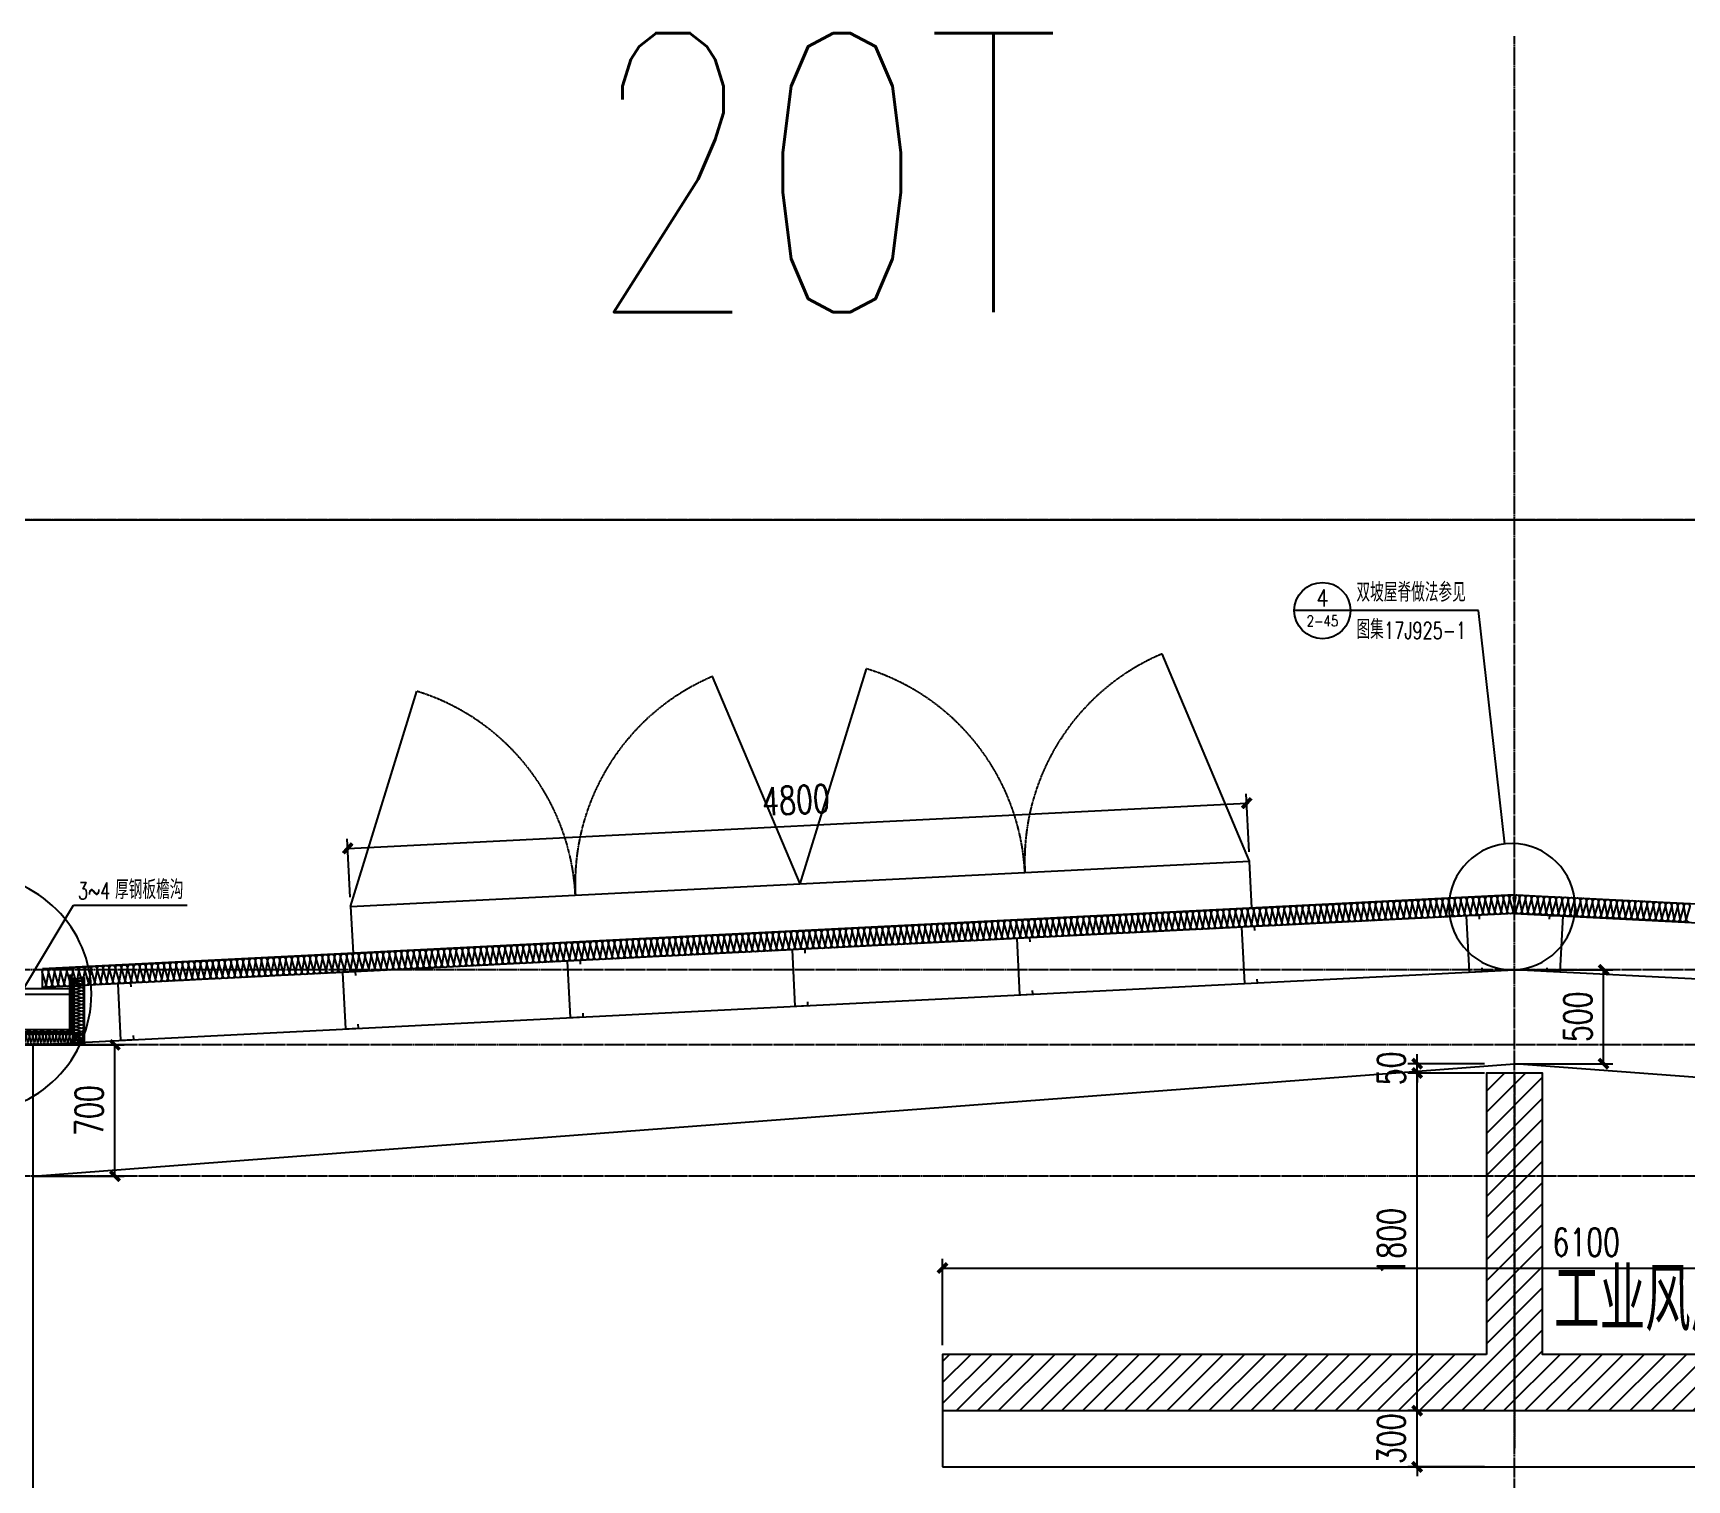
# Model space of a CAD drawing. Extents: x -1899985 to 1774885, y 556286 to 2175695.
# Drawn here: x -1071545 to -1062726, y 580838 to 588553 of the extents above; entities that cross this region are included whole.
import ezdxf
from ezdxf.enums import TextEntityAlignment as Align

# ---------------------------------------------------------------- set-up
doc = ezdxf.new("R2010")
doc.units = 0
doc.header["$LTSCALE"] = 10
doc.header["$MEASUREMENT"] = 0
for name, pattern in [('20剖面图$0$__DASH', [0.35, 0.25, -0.1]), ('20剖面图$0$DASH', [0.35, 0.25, -0.1]), ('20剖面图$0$DOTE', [2.42, 2, -0.2, 0.02, -0.2])]:
    doc.linetypes.add(name, pattern=pattern)
doc.layers.get('Defpoints').update_dxf_attribs({"color": 210})
for name, color, linetype in [('20剖面图$0$A-AXIS-DOTE', 14, '20剖面图$0$DOTE'), ('20剖面图$0$A-AXIS-SYMB', 3, 'Continuous'), ('20剖面图$0$A-HATCH-2', 251, 'Continuous'), ('20剖面图$0$A-LIN-V', 9, 'Continuous'), ('20剖面图$0$A-SFCE', 30, 'Continuous'), ('20剖面图$0$AS-COLN', 6, 'Continuous'), ('20剖面图$0$COLUMN', 9, 'Continuous'), ('20剖面图$0$DIM_SYMB', 3, 'Continuous'), ('20剖面图$0$PUB_TEXT', 7, 'Continuous'), ('20剖面图$0$建-尺寸', 3, 'Continuous'), ('20剖面图$0$建-文字', 7, 'Continuous'), ('A-LIN-V', 9, 'Continuous')]:
    doc.layers.add(name, color=color, linetype=linetype)
doc.styles.add('20剖面图$0$_TCH_DIM', font='SIMPLEX', dxfattribs={"bigfont": 'GBCBIG'})
doc.styles.add('20剖面图$0$_TCH_DIM_T3', font='SIMPLEX', dxfattribs={"width": 0.705882, "bigfont": 'GBCBIG'})
doc.styles.add('20剖面图$0$A-DIM_T3', font='SIMPLEX', dxfattribs={"width": 0.705882, "bigfont": 'GBCBIG'})
doc.styles.add('20剖面图$0$A-STANDARD', font='SIMPLEX', dxfattribs={"bigfont": 'GBCBIG'})
doc.dimstyles.new('20剖面图$0$_TCH_ARCH&&30', dxfattribs={"dimtxt": 89.25, "dimasz": 30, "dimexe": 30, "dimexo": 30, "dimgap": 37.875, "dimtad": 1, "dimdec": 0, "dimzin": 0, "dimdsep": 46, "dimtxsty": '20剖面图$0$_TCH_DIM_T3', "dimblk": '20剖面图$0$_ArchTick', "dimcen": 0.09, "dimclrt": 7, "dimazin": 2, "dimtfac": 1, "dimtdec": 0, "dimtix": 1, "dimtmove": 2, "dimatfit": 3, "dimfxl": 1, "dimtolj": 1, "dimtzin": 0, "dimarcsym": 0})
doc.dimstyles.new('20剖面图$0$A-DIM&&50', dxfattribs={"dimtxt": 148.75, "dimasz": 50, "dimexe": 50, "dimexo": 50, "dimgap": 63.125, "dimtad": 1, "dimdec": 0, "dimzin": 0, "dimdsep": 46, "dimtxsty": '20剖面图$0$A-DIM_T3', "dimblk": '20剖面图$0$_ArchTick', "dimcen": 0.09, "dimclrt": 7, "dimazin": 2, "dimtfac": 1, "dimtdec": 0, "dimtix": 1, "dimtmove": 2, "dimatfit": 3, "dimfxl": 1, "dimtolj": 1, "dimtzin": 0, "dimarcsym": 0})

# ---------------------------------------------------------------- blocks, each defined once
blk = doc.blocks.new('20剖面图$0$_ArchTick')
at = {"color": 0, "linetype": 'ByBlock', "const_width": 0.4}
blk.add_lwpolyline([(-0.5, -0.5), (0.5, 0.5)], dxfattribs=at)
blk = doc.blocks.new('*D548')
at = {"layer": '20剖面图$0$建-尺寸', "color": 0, "lineweight": -2, "transparency": 16777216}
for p, q in [((-160, 2150), (-569.6, 2150)), ((-519.6, 2150), (-519.6, 2200)), ((-519.6, 2100), (-519.6, 2150)), ((-160, 2100), (-569.6, 2100)), ((-519.6, 2100), (-519.6, 2050))]:
    blk.add_line(p, q, dxfattribs=at)
at = {"layer": 'Defpoints', "color": 0, "transparency": 16777216}
for p in [(-519.6, 2150), (-110, 2150), (-110, 2100)]:
    blk.add_point(p, dxfattribs=at)
at = {"layer": '20剖面图$0$建-尺寸', "color": 0, "lineweight": -2, "transparency": 16777216, "xscale": 50, "yscale": 50, "zscale": 50}
for p, rotation in [((-519.6, 2150), 270), ((-519.6, 2100), 90)]:
    blk.add_blockref('20剖面图$0$_ArchTick', p, dxfattribs=dict(at, rotation=rotation))
at = {"layer": '20剖面图$0$建-尺寸', "color": 7, "transparency": 16777216, "insert": (-657.1, 2125), "char_height": 148.75, "attachment_point": 5, "rotation": 90, "style": '20剖面图$0$A-DIM_T3'}
blk.add_mtext('\\A1;50', dxfattribs=at)
blk = doc.blocks.new('*D549')
at = {"layer": '20剖面图$0$建-尺寸', "color": 0, "lineweight": -2, "transparency": 16777216}
for p, q in [((-160, 2100), (-569.6, 2100)), ((-519.6, 300), (-519.6, 2100)), ((-160, 300), (-569.6, 300))]:
    blk.add_line(p, q, dxfattribs=at)
at = {"layer": 'Defpoints', "color": 0, "transparency": 16777216}
for p in [(-519.6, 2100), (-110, 2100), (-110, 300)]:
    blk.add_point(p, dxfattribs=at)
at = {"layer": '20剖面图$0$建-尺寸', "color": 0, "lineweight": -2, "transparency": 16777216, "xscale": 50, "yscale": 50, "zscale": 50}
for p, rotation in [((-519.6, 2100), 90), ((-519.6, 300), 270)]:
    blk.add_blockref('20剖面图$0$_ArchTick', p, dxfattribs=dict(at, rotation=rotation))
at = {"layer": '20剖面图$0$建-尺寸', "color": 7, "transparency": 16777216, "insert": (-657.1, 1200), "char_height": 148.75, "attachment_point": 5, "rotation": 90, "style": '20剖面图$0$A-DIM_T3'}
blk.add_mtext('\\A1;1800', dxfattribs=at)
blk = doc.blocks.new('*D550')
at = {"layer": '20剖面图$0$建-尺寸', "color": 0, "lineweight": -2, "transparency": 16777216}
for p, q in [((-160, 300), (-569.6, 300)), ((-519.6, 300), (-519.6, 350)), ((-519.6, 0), (-519.6, 300)), ((-160, 0), (-569.6, 0)), ((-519.6, 0), (-519.6, -50))]:
    blk.add_line(p, q, dxfattribs=at)
at = {"layer": 'Defpoints', "color": 0, "transparency": 16777216}
for p in [(-519.6, 300), (-110, 300), (-110, 0)]:
    blk.add_point(p, dxfattribs=at)
at = {"layer": '20剖面图$0$建-尺寸', "color": 0, "lineweight": -2, "transparency": 16777216, "xscale": 50, "yscale": 50, "zscale": 50}
for p, rotation in [((-519.6, 300), 270), ((-519.6, 0), 90)]:
    blk.add_blockref('20剖面图$0$_ArchTick', p, dxfattribs=dict(at, rotation=rotation))
at = {"layer": '20剖面图$0$建-尺寸', "color": 7, "transparency": 16777216, "insert": (-657.1, 150), "char_height": 148.75, "attachment_point": 5, "rotation": 90, "style": '20剖面图$0$A-DIM_T3'}
blk.add_mtext('\\A1;300', dxfattribs=at)
blk = doc.blocks.new('*D551')
at = {"layer": '20剖面图$0$建-尺寸', "color": 0, "lineweight": -2, "transparency": 16777216}
for p, q in [((-3050, 650), (-3050, 1110.2)), ((-3050, 1060.2), (3050, 1060.2)), ((3050, 650), (3050, 1110.2))]:
    blk.add_line(p, q, dxfattribs=at)
at = {"layer": 'Defpoints', "color": 0, "transparency": 16777216}
for p in [(3050, 1060.2), (-3050, 600), (3050, 600)]:
    blk.add_point(p, dxfattribs=at)
at = {"layer": '20剖面图$0$建-尺寸', "color": 0, "lineweight": -2, "transparency": 16777216, "xscale": 50, "yscale": 50, "zscale": 50, "rotation": 180}
blk.add_blockref('20剖面图$0$_ArchTick', (-3050, 1060.2), dxfattribs=at)
at = {"layer": '20剖面图$0$建-尺寸', "color": 0, "lineweight": -2, "transparency": 16777216, "xscale": 50, "yscale": 50, "zscale": 50}
blk.add_blockref('20剖面图$0$_ArchTick', (3050, 1060.2), dxfattribs=at)
at = {"layer": '20剖面图$0$建-尺寸', "color": 7, "transparency": 16777216, "insert": (382.4, 1197.7), "char_height": 148.75, "attachment_point": 5, "style": '20剖面图$0$A-DIM_T3'}
blk.add_mtext('\\A1;6100', dxfattribs=at)
blk = doc.blocks.new('*D595')
at = {"layer": '20剖面图$0$建-尺寸', "color": 0, "lineweight": -2, "transparency": 16777216}
for p, q in [((8250, 1100), (8775, 1100)), ((8725, 600), (8725, 1100)), ((8250, 600), (8775, 600))]:
    blk.add_line(p, q, dxfattribs=at)
at = {"layer": 'Defpoints', "color": 0, "transparency": 16777216}
for p in [(8200, 1100), (8725, 1100), (8200, 600)]:
    blk.add_point(p, dxfattribs=at)
at = {"layer": '20剖面图$0$建-尺寸', "color": 0, "lineweight": -2, "transparency": 16777216, "xscale": 50, "yscale": 50, "zscale": 50}
for p, rotation in [((8725, 1100), 90), ((8725, 600), 270)]:
    blk.add_blockref('20剖面图$0$_ArchTick', p, dxfattribs=dict(at, rotation=rotation))
at = {"layer": '20剖面图$0$建-尺寸', "color": 7, "transparency": 16777216, "insert": (8587.5, 850), "char_height": 148.75, "attachment_point": 5, "rotation": 90, "style": '20剖面图$0$A-DIM_T3'}
blk.add_mtext('\\A1;500', dxfattribs=at)
blk = doc.blocks.new('20剖面图$0$CURVEPATTERNLIB$SYSLIB$岩棉板')
at = {"color": 0}
for p, q in [((0, -17), (12, -67)), ((12, -67), (24, -17))]:
    blk.add_line(p, q, dxfattribs=at)
for centre, start, end in [((12, -17), 0, 180), ((0, -67), 270, 0), ((24, -67), 180, 270)]:
    blk.add_arc(centre, 12, start, end, dxfattribs=at)
blk = doc.blocks.new('*D597')
at = {"layer": '20剖面图$0$建-尺寸', "color": 0, "lineweight": -2, "transparency": 16777216}
for p, q in [((350, 700), (836.4, 700)), ((786.4, 0), (786.4, 700)), ((350, 0), (836.4, 0))]:
    blk.add_line(p, q, dxfattribs=at)
at = {"layer": 'Defpoints', "color": 0, "transparency": 16777216}
for p in [(300, 700), (786.4, 700), (300, 0)]:
    blk.add_point(p, dxfattribs=at)
at = {"layer": '20剖面图$0$建-尺寸', "color": 0, "lineweight": -2, "transparency": 16777216, "xscale": 50, "yscale": 50, "zscale": 50}
for p, rotation in [((786.4, 700), 90), ((786.4, 0), 270)]:
    blk.add_blockref('20剖面图$0$_ArchTick', p, dxfattribs=dict(at, rotation=rotation))
at = {"layer": '20剖面图$0$建-尺寸', "color": 7, "transparency": 16777216, "insert": (648.9, 350), "char_height": 148.75, "attachment_point": 5, "rotation": 90, "style": '20剖面图$0$A-DIM_T3'}
blk.add_mtext('\\A1;700', dxfattribs=at)
blk = doc.blocks.new('20剖面图$0$23423wer')
at = {"color": 1, "linetype": '20剖面图$0$DASH', "style": '20剖面图$0$A-STANDARD', "width": 0.705882}
blk.add_text('20T', height=1094.76, dxfattribs=at).set_placement((-1676710.9, 546945.3))
blk = doc.blocks.new('*D594')
at = {"layer": '20剖面图$0$建-尺寸', "color": 0, "lineweight": -2, "transparency": 16777216}
for p, q in [((-1777489.3, 580880.8), (-1777473.7, 581190.4)), ((-1777476.2, 581140.5), (-1772682.3, 580899.3)), ((-1772695.3, 580639.6), (-1772679.7, 580949.2))]:
    blk.add_line(p, q, dxfattribs=at)
at = {"layer": 'Defpoints', "color": 0, "transparency": 16777216}
for p in [(-1772682.3, 580899.3), (-1777491.8, 580830.9), (-1772697.8, 580589.7)]:
    blk.add_point(p, dxfattribs=at)
at = {"layer": '20剖面图$0$建-尺寸', "color": 0, "lineweight": -2, "transparency": 16777216, "xscale": 50, "yscale": 50, "zscale": 50}
for p, rotation in [((-1777476.2, 581140.5), 177.1195904165195), ((-1772682.3, 580899.3), 357.1195904165195)]:
    blk.add_blockref('20剖面图$0$_ArchTick', p, dxfattribs=dict(at, rotation=rotation))
at = {"layer": '20剖面图$0$建-尺寸', "color": 7, "transparency": 16777216, "insert": (-1775072.3, 581157.2), "char_height": 148.75, "attachment_point": 5, "rotation": 357.11959, "style": '20剖面图$0$A-DIM_T3'}
blk.add_mtext('\\A1;4800', dxfattribs=at)
blk = doc.blocks.new('20剖面图$0$$LinePat$岩棉板')
at = {"color": 0}
for p, q in [((0, -17), (12, -67)), ((12, -67), (24, -17))]:
    blk.add_line(p, q, dxfattribs=at)
for points in [[(24, -1.5), (0, -1.5)], [(24, -84), (0, -84)]]:
    blk.add_lwpolyline(points)
for centre, start, end in [((12, -17), 0, 180), ((0, -67), 270, 0), ((24, -67), 180, 270)]:
    blk.add_arc(centre, 12, start, end, dxfattribs=at)
blk = doc.blocks.new('*D572')
at = {"layer": '20剖面图$0$A-AXIS-SYMB', "color": 0, "lineweight": -2, "transparency": 16777216}
for p, q in [((1161223.6, -3405789.3), (1161223.6, -3406047.3)), ((1161623.6, -3405789.3), (1161623.6, -3406047.3)), ((1161223.6, -3406017.3), (1161623.6, -3406017.3))]:
    blk.add_line(p, q, dxfattribs=at)
at = {"layer": 'Defpoints', "color": 0, "transparency": 16777216}
for p in [(1161223.6, -3405759.3), (1161623.6, -3405759.3), (1161623.6, -3406017.3)]:
    blk.add_point(p, dxfattribs=at)
at = {"layer": '20剖面图$0$A-AXIS-SYMB', "color": 0, "lineweight": -2, "transparency": 16777216, "xscale": 30, "yscale": 30, "zscale": 30, "rotation": 180}
blk.add_blockref('20剖面图$0$_ArchTick', (1161223.6, -3406017.3), dxfattribs=at)
at = {"layer": '20剖面图$0$A-AXIS-SYMB', "color": 0, "lineweight": -2, "transparency": 16777216, "xscale": 30, "yscale": 30, "zscale": 30}
blk.add_blockref('20剖面图$0$_ArchTick', (1161623.6, -3406017.3), dxfattribs=at)
at = {"layer": '20剖面图$0$A-AXIS-SYMB', "color": 7, "transparency": 16777216, "insert": (1161423.6, -3405934.8), "char_height": 89.25, "attachment_point": 5, "style": '20剖面图$0$_TCH_DIM_T3'}
blk.add_mtext('\\A1;400', dxfattribs=at)
blk = doc.blocks.new('20剖面图$0$G$C2C10B007')
at = {"layer": '20剖面图$0$A-LIN-V'}
h = blk.add_hatch(dxfattribs=at)
h.set_pattern_fill('ANSI31', color=252, scale=50)
h.set_pattern_definition([(45, (0, 400), (-56.1266, 56.1266), [])])
h.paths.add_polyline_path([(-150, 600), (-3050, 600), (-3050, 300), (3050, 300), (3050, 600), (150, 600), (150, 2100), (-150, 2100)])
at = {"layer": '20剖面图$0$A-AXIS-DOTE', "linetype": '20剖面图$0$__DASH', "ltscale": 2}
blk.add_lwpolyline([(0, 2100), (0, 100)], dxfattribs=at)
at = {"layer": '20剖面图$0$A-LIN-V'}
blk.add_lwpolyline([(-150, 600), (-3050, 600), (-3050, 300), (3050, 300), (3050, 600), (150, 600), (150, 2100), (-150, 2100), (-150, 600)], dxfattribs=at)
at = {"layer": '20剖面图$0$A-SFCE', "linetype": '20剖面图$0$DASH'}
for p, q in [((-3050, 300), (-3050, 0)), ((3050, 300), (3050, 0)), ((-3050, 0), (3050, 0))]:
    blk.add_line(p, q, dxfattribs=at)
at = {"layer": '20剖面图$0$建-文字', "style": '20剖面图$0$A-STANDARD'}
blk.add_text('工业风扇', height=337.59, dxfattribs=at).set_placement((210.4, 722.5))
at = {"layer": '20剖面图$0$建-尺寸'}
for p1, p2, picture, middle in [((-110, 2100), (-110, 2150), '*D548', (-657.1, 2125)), ((-110, 300), (-110, 2100), '*D549', (-657.1, 1200)), ((-110, 0), (-110, 300), '*D550', (-657.1, 150))]:
    dim = blk.add_aligned_dim(p1=p1, p2=p2, distance=409.6, dimstyle='20剖面图$0$A-DIM&&50', dxfattribs=at)
    dim.commit()
    dim.dimension.update_dxf_attribs({"geometry": picture, "text_midpoint": middle})
dim = blk.add_linear_dim(base=(3050, 1060.2), p1=(-3050, 600), p2=(3050, 600), angle=0, dimstyle='20剖面图$0$A-DIM&&50', dxfattribs=at)
dim.commit()
dim.dimension.update_dxf_attribs({"geometry": '*D551', "text_midpoint": (382.4, 1197.7), "dimtype": 161})
blk = doc.blocks.new('20剖面图$0$55555')
at = {"layer": '20剖面图$0$A-AXIS-DOTE', "linetype": '20剖面图$0$__DASH', "ltscale": 2}
blk.add_line((8250, -3360.7), (8250, 6078.5), dxfattribs=at)
at = {"layer": '20剖面图$0$A-LIN-V', "color": 4}
for p, q in [((350, 700), (8250, 1100)), ((16150, 700), (8250, 1100)), ((350, 0), (8250, 600)), ((16150, 0), (8250, 600))]:
    blk.add_line(p, q, dxfattribs=at)
at = {"layer": '20剖面图$0$A-LIN-V'}
for points in [[(6865.1, 1310.7), (6864.1, 1330.6), (6794.2, 1327.1), (6809.3, 1027.5), (6879.2, 1031), (6878.2, 1051)], [(8063.6, 1371), (8062.6, 1390.9), (7992.7, 1387.4), (8007.7, 1087.8), (8077.7, 1091.3), (8076.7, 1111.3)], [(8436.4, 1371), (8437.4, 1390.9), (8507.3, 1387.4), (8492.3, 1087.8), (8422.3, 1091.3), (8423.3, 1111.3)], [(5666.6, 1250.4), (5665.6, 1270.3), (5595.7, 1266.8), (5610.8, 967.2), (5680.7, 970.7), (5679.7, 990.7)], [(3269.7, 1129.8), (3268.6, 1149.7), (3198.7, 1146.2), (3213.8, 846.6), (3283.7, 850.1), (3282.7, 870.1)], [(4468.1, 1190.1), (4467.1, 1210), (4397.2, 1206.5), (4412.3, 906.9), (4482.2, 910.4), (4481.2, 930.4)], [(2071.2, 1069.5), (2070.2, 1089.4), (2000.3, 1085.9), (2015.3, 786.3), (2085.2, 789.8), (2084.2, 809.8)], [(872.7, 1009.2), (871.7, 1029.1), (801.8, 1025.6), (816.8, 726), (886.8, 729.5), (885.7, 749.5)]]:
    blk.add_lwpolyline(points, dxfattribs=at)
at = {"layer": '20剖面图$0$AS-COLN'}
for p, q in [((8250, 1500.5), (401.1, 1105.6)), ((8250, 1500.5), (16098.9, 1105.6)), ((8250, 1400.4), (400.1, 1005.4)), ((8250, 1400.4), (16099.9, 1005.4)), ((400.1, 1005.4), (401.1, 1105.6))]:
    blk.add_line(p, q, dxfattribs=at)
at = {"layer": '20剖面图$0$COLUMN'}
blk.add_lwpolyline([(-350, 700), (-350, -14200), (350, -14200), (350, 700)], close=True, dxfattribs=at)
at = {"layer": '20剖面图$0$A-HATCH-2', "xscale": -1.354458951392196, "yscale": 1.351351351351351, "zscale": 1.351351351351351}
for p, rotation in [((8222.5, 1506.1), 2.88037755284905), ((8254.9, 1507.8), 2.88037755284905), ((8277.5, 1506.1), 357.1196224471509), ((8310, 1504.5), 357.1196224471509), ((6469.3, 1417.9), 2.88037755284905), ((6501.8, 1419.6), 2.88037755284905), ((6534.2, 1421.2), 2.88037755284905), ((6566.7, 1422.8), 2.88037755284905), ((6599.2, 1424.5), 2.88037755284905), ((6631.6, 1426.1), 2.88037755284905), ((6664.1, 1427.7), 2.88037755284905), ((6696.6, 1429.4), 2.88037755284905), ((6729, 1431), 2.88037755284905), ((6761.5, 1432.6), 2.88037755284905), ((6794, 1434.3), 2.88037755284905), ((6826.4, 1435.9), 2.88037755284905), ((6858.9, 1437.5), 2.88037755284905), ((6891.3, 1439.2), 2.88037755284905), ((6923.8, 1440.8), 2.88037755284905), ((6956.3, 1442.4), 2.88037755284905), ((6988.7, 1444.1), 2.88037755284905), ((7021.2, 1445.7), 2.88037755284905), ((7053.7, 1447.3), 2.88037755284905), ((7086.1, 1449), 2.88037755284905), ((7118.6, 1450.6), 2.88037755284905), ((7151.1, 1452.2), 2.88037755284905), ((7183.5, 1453.9), 2.88037755284905), ((7216, 1455.5), 2.88037755284905), ((7248.5, 1457.1), 2.88037755284905), ((7280.9, 1458.8), 2.88037755284905), ((7313.4, 1460.4), 2.88037755284905), ((7345.9, 1462), 2.88037755284905), ((7378.3, 1463.7), 2.88037755284905), ((7410.8, 1465.3), 2.88037755284905), ((7443.3, 1466.9), 2.88037755284905), ((7475.7, 1468.6), 2.88037755284905), ((7508.2, 1470.2), 2.88037755284905), ((7540.7, 1471.8), 2.88037755284905), ((7573.1, 1473.5), 2.88037755284905), ((7605.6, 1475.1), 2.88037755284905), ((7638.1, 1476.7), 2.88037755284905), ((7670.5, 1478.4), 2.88037755284905), ((7703, 1480), 2.88037755284905), ((7735.5, 1481.6), 2.88037755284905), ((7767.9, 1483.3), 2.88037755284905), ((7800.4, 1484.9), 2.88037755284905), ((7832.9, 1486.5), 2.88037755284905), ((7865.3, 1488.2), 2.88037755284905), ((7897.8, 1489.8), 2.88037755284905), ((7930.3, 1491.4), 2.88037755284905), ((7962.7, 1493.1), 2.88037755284905), ((7995.2, 1494.7), 2.88037755284905), ((8027.7, 1496.3), 2.88037755284905), ((8060.1, 1498), 2.88037755284905), ((8092.6, 1499.6), 2.88037755284905), ((8125.1, 1501.2), 2.88037755284905), ((8157.5, 1502.9), 2.88037755284905), ((8190, 1504.5), 2.88037755284905), ((8342.5, 1502.9), 357.1196224471509), ((8374.9, 1501.2), 357.1196224471509), ((8407.4, 1499.6), 357.1196224471509), ((8439.9, 1498), 357.1196224471509), ((8472.3, 1496.3), 357.1196224471509), ((8504.8, 1494.7), 357.1196224471509), ((8537.3, 1493.1), 357.1196224471509), ((8569.7, 1491.4), 357.1196224471509), ((8602.2, 1489.8), 357.1196224471509), ((8634.7, 1488.2), 357.1196224471509), ((8667.1, 1486.5), 357.1196224471509), ((8699.6, 1484.9), 357.1196224471509), ((8732.1, 1483.3), 357.1196224471509), ((8764.5, 1481.6), 357.1196224471509), ((8797, 1480), 357.1196224471509), ((8829.5, 1478.4), 357.1196224471509), ((8861.9, 1476.7), 357.1196224471509), ((8894.4, 1475.1), 357.1196224471509), ((8926.9, 1473.5), 357.1196224471509), ((8959.3, 1471.8), 357.1196224471509), ((8991.8, 1470.2), 357.1196224471509), ((9024.3, 1468.6), 357.1196224471509), ((9056.7, 1466.9), 357.1196224471509), ((9089.2, 1465.3), 357.1196224471509), ((9121.7, 1463.7), 357.1196224471509), ((9154.1, 1462), 357.1196224471509), ((9186.6, 1460.4), 357.1196224471509), ((4716.1, 1329.7), 2.88037755284905), ((4748.6, 1331.3), 2.88037755284905), ((4781.1, 1333), 2.88037755284905), ((4813.5, 1334.6), 2.88037755284905), ((4846, 1336.2), 2.88037755284905), ((4878.5, 1337.9), 2.88037755284905), ((4910.9, 1339.5), 2.88037755284905), ((4943.4, 1341.1), 2.88037755284905), ((4975.9, 1342.8), 2.88037755284905), ((5008.3, 1344.4), 2.88037755284905), ((5040.8, 1346), 2.88037755284905), ((5073.3, 1347.7), 2.88037755284905), ((5105.7, 1349.3), 2.88037755284905), ((5138.2, 1350.9), 2.88037755284905), ((5170.7, 1352.6), 2.88037755284905), ((5203.1, 1354.2), 2.88037755284905), ((5235.6, 1355.8), 2.88037755284905), ((5268.1, 1357.5), 2.88037755284905), ((5300.5, 1359.1), 2.88037755284905), ((5333, 1360.7), 2.88037755284905), ((5365.4, 1362.4), 2.88037755284905), ((5397.9, 1364), 2.88037755284905), ((5430.4, 1365.6), 2.88037755284905), ((5462.8, 1367.3), 2.88037755284905), ((5495.3, 1368.9), 2.88037755284905), ((5527.8, 1370.5), 2.88037755284905), ((5560.2, 1372.2), 2.88037755284905), ((5592.7, 1373.8), 2.88037755284905), ((5625.2, 1375.4), 2.88037755284905), ((5657.6, 1377.1), 2.88037755284905), ((5690.1, 1378.7), 2.88037755284905), ((5722.6, 1380.3), 2.88037755284905), ((5755, 1382), 2.88037755284905), ((5787.5, 1383.6), 2.88037755284905), ((5820, 1385.2), 2.88037755284905), ((5852.4, 1386.9), 2.88037755284905), ((5884.9, 1388.5), 2.88037755284905), ((5917.4, 1390.1), 2.88037755284905), ((5949.8, 1391.8), 2.88037755284905), ((5982.3, 1393.4), 2.88037755284905), ((6014.8, 1395.1), 2.88037755284905), ((6047.2, 1396.7), 2.88037755284905), ((6079.7, 1398.3), 2.88037755284905), ((6112.2, 1400), 2.88037755284905), ((6144.6, 1401.6), 2.88037755284905), ((6177.1, 1403.2), 2.88037755284905), ((6209.6, 1404.9), 2.88037755284905), ((6242, 1406.5), 2.88037755284905), ((6274.5, 1408.1), 2.88037755284905), ((6307, 1409.8), 2.88037755284905), ((6339.4, 1411.4), 2.88037755284905), ((6371.9, 1413), 2.88037755284905), ((6404.4, 1414.7), 2.88037755284905), ((6436.8, 1416.3), 2.88037755284905), ((2963, 1241.5), 2.88037755284905), ((2995.4, 1243.1), 2.88037755284905), ((3027.9, 1244.8), 2.88037755284905), ((3060.4, 1246.4), 2.88037755284905), ((3092.8, 1248), 2.88037755284905), ((3125.3, 1249.7), 2.88037755284905), ((3157.8, 1251.3), 2.88037755284905), ((3190.2, 1252.9), 2.88037755284905), ((3222.7, 1254.6), 2.88037755284905), ((3255.2, 1256.2), 2.88037755284905), ((3287.6, 1257.8), 2.88037755284905), ((3320.1, 1259.5), 2.88037755284905), ((3352.6, 1261.1), 2.88037755284905), ((3385, 1262.7), 2.88037755284905), ((3417.5, 1264.4), 2.88037755284905), ((3450, 1266), 2.88037755284905), ((3482.4, 1267.6), 2.88037755284905), ((3514.9, 1269.3), 2.88037755284905), ((3547.4, 1270.9), 2.88037755284905), ((3579.8, 1272.5), 2.88037755284905), ((3612.3, 1274.2), 2.88037755284905), ((3644.8, 1275.8), 2.88037755284905), ((3677.2, 1277.4), 2.88037755284905), ((3709.7, 1279.1), 2.88037755284905), ((3742.2, 1280.7), 2.88037755284905), ((3774.6, 1282.3), 2.88037755284905), ((3807.1, 1284), 2.88037755284905), ((3839.5, 1285.6), 2.88037755284905), ((3872, 1287.2), 2.88037755284905), ((3904.5, 1288.9), 2.88037755284905), ((3936.9, 1290.5), 2.88037755284905), ((3969.4, 1292.1), 2.88037755284905), ((4001.9, 1293.8), 2.88037755284905), ((4034.3, 1295.4), 2.88037755284905), ((4066.8, 1297), 2.88037755284905), ((4099.3, 1298.7), 2.88037755284905), ((4131.7, 1300.3), 2.88037755284905), ((4164.2, 1301.9), 2.88037755284905), ((4196.7, 1303.6), 2.88037755284905), ((4229.1, 1305.2), 2.88037755284905), ((4261.6, 1306.8), 2.88037755284905), ((4294.1, 1308.5), 2.88037755284905), ((4326.5, 1310.1), 2.88037755284905), ((4359, 1311.7), 2.88037755284905), ((4391.5, 1313.4), 2.88037755284905), ((4423.9, 1315), 2.88037755284905), ((4456.4, 1316.6), 2.88037755284905), ((4488.9, 1318.3), 2.88037755284905), ((4521.3, 1319.9), 2.88037755284905), ((4553.8, 1321.5), 2.88037755284905), ((4586.3, 1323.2), 2.88037755284905), ((4618.7, 1324.8), 2.88037755284905), ((4651.2, 1326.4), 2.88037755284905), ((4683.7, 1328.1), 2.88037755284905), ((1209.8, 1153.3), 2.88037755284905), ((1242.3, 1154.9), 2.88037755284905), ((1274.7, 1156.6), 2.88037755284905), ((1307.2, 1158.2), 2.88037755284905), ((1339.7, 1159.8), 2.88037755284905), ((1372.1, 1161.5), 2.88037755284905), ((1404.6, 1163.1), 2.88037755284905), ((1437.1, 1164.7), 2.88037755284905), ((1469.5, 1166.4), 2.88037755284905), ((1502, 1168), 2.88037755284905), ((1534.5, 1169.6), 2.88037755284905), ((1566.9, 1171.3), 2.88037755284905), ((1599.4, 1172.9), 2.88037755284905), ((1631.9, 1174.5), 2.88037755284905), ((1664.3, 1176.2), 2.88037755284905), ((1696.8, 1177.8), 2.88037755284905), ((1729.3, 1179.4), 2.88037755284905), ((1761.7, 1181.1), 2.88037755284905), ((1794.2, 1182.7), 2.88037755284905), ((1826.7, 1184.3), 2.88037755284905), ((1859.1, 1186), 2.88037755284905), ((1891.6, 1187.6), 2.88037755284905), ((1924.1, 1189.2), 2.88037755284905), ((1956.5, 1190.9), 2.88037755284905), ((1989, 1192.5), 2.88037755284905), ((2021.5, 1194.1), 2.88037755284905), ((2053.9, 1195.8), 2.88037755284905), ((2086.4, 1197.4), 2.88037755284905), ((2118.9, 1199), 2.88037755284905), ((2151.3, 1200.7), 2.88037755284905), ((2183.8, 1202.3), 2.88037755284905), ((2216.3, 1203.9), 2.88037755284905), ((2248.7, 1205.6), 2.88037755284905), ((2281.2, 1207.2), 2.88037755284905), ((2313.6, 1208.8), 2.88037755284905), ((2346.1, 1210.5), 2.88037755284905), ((2378.6, 1212.1), 2.88037755284905), ((2411, 1213.7), 2.88037755284905), ((2443.5, 1215.4), 2.88037755284905), ((2476, 1217), 2.88037755284905), ((2508.4, 1218.6), 2.88037755284905), ((2540.9, 1220.3), 2.88037755284905), ((2573.4, 1221.9), 2.88037755284905), ((2605.8, 1223.5), 2.88037755284905), ((2638.3, 1225.2), 2.88037755284905), ((2670.8, 1226.8), 2.88037755284905), ((2703.2, 1228.4), 2.88037755284905), ((2735.7, 1230.1), 2.88037755284905), ((2768.2, 1231.7), 2.88037755284905), ((2800.6, 1233.3), 2.88037755284905), ((2833.1, 1235), 2.88037755284905), ((2865.6, 1236.6), 2.88037755284905), ((2898, 1238.2), 2.88037755284905), ((2930.5, 1239.9), 2.88037755284905), ((430.6, 1114.1), 2.88037755284905), ((463.1, 1115.7), 2.88037755284905), ((495.6, 1117.4), 2.88037755284905), ((528, 1119), 2.88037755284905), ((560.5, 1120.6), 2.88037755284905), ((593, 1122.3), 2.88037755284905), ((625.4, 1123.9), 2.88037755284905), ((657.9, 1125.5), 2.88037755284905), ((690.4, 1127.2), 2.88037755284905), ((722.8, 1128.8), 2.88037755284905), ((755.3, 1130.4), 2.88037755284905), ((787.8, 1132.1), 2.88037755284905), ((820.2, 1133.7), 2.88037755284905), ((852.7, 1135.3), 2.88037755284905), ((885.1, 1137), 2.88037755284905), ((917.6, 1138.6), 2.88037755284905), ((950.1, 1140.2), 2.88037755284905), ((982.5, 1141.9), 2.88037755284905), ((1015, 1143.5), 2.88037755284905), ((1047.5, 1145.1), 2.88037755284905), ((1079.9, 1146.8), 2.88037755284905), ((1112.4, 1148.4), 2.88037755284905), ((1144.9, 1150), 2.88037755284905), ((1177.3, 1151.7), 2.88037755284905)]:
    blk.add_blockref('20剖面图$0$CURVEPATTERNLIB$SYSLIB$岩棉板', p, dxfattribs=dict(at, rotation=rotation))
at = {"layer": '20剖面图$0$A-LIN-V'}
blk.add_blockref('20剖面图$0$G$C2C10B007', (8250, -1550), dxfattribs=at)
at = {"layer": '20剖面图$0$建-尺寸'}
for p1, p2, distance, picture, middle in [((8200, 600), (8200, 1100), -525, '*D595', (8587.5, 850)), ((300, 0), (300, 700), -486.4, '*D597', (648.9, 350))]:
    dim = blk.add_aligned_dim(p1=p1, p2=p2, distance=distance, dimstyle='20剖面图$0$A-DIM&&50', dxfattribs=at)
    dim.commit()
    dim.dimension.update_dxf_attribs({"geometry": picture, "text_midpoint": middle})
blk = doc.blocks.new('20剖面图$0$1231534634654')
at = {"layer": '20剖面图$0$A-LIN-V'}
blk.add_line((-1777491.8, 580830.9), (-1777504.3, 580581.2), dxfattribs=at)
for points in [[(-1777491.8, 580830.9), (-1777025.2, 581936.5)], [(-1775094.8, 580710.3), (-1775448, 581857.1)], [(-1775094.8, 580710.3), (-1774628.2, 581815.9)], [(-1772697.8, 580589.7), (-1773051.1, 581736.5)], [(-1777491.8, 580830.9), (-1772697.8, 580589.7)], [(-1772710.4, 580340), (-1772697.8, 580589.7)]]:
    blk.add_lwpolyline(points, dxfattribs=at)
at = {"layer": '20剖面图$0$A-LIN-V', "linetype": '20剖面图$0$DASH'}
for centre, start, end in [((-1777491.8, 580830.9), 357.11957, 67.11959), ((-1775094.8, 580710.3), 107.11959, 177.11961), ((-1775094.8, 580710.3), 357.11957, 67.11959), ((-1772697.8, 580589.7), 107.11959, 177.11961)]:
    blk.add_arc(centre, 1200, start, end, dxfattribs=at)
at = {"layer": '20剖面图$0$建-尺寸'}
dim = blk.add_aligned_dim(p1=(-1777491.8, 580830.9), p2=(-1772697.8, 580589.7), distance=310, dimstyle='20剖面图$0$A-DIM&&50', dxfattribs=at)
dim.commit()
dim.dimension.update_dxf_attribs({"geometry": '*D594', "text_midpoint": (-1775072.3, 581157.2)})
blk = doc.blocks.new('20剖面图$0$42432')
at = {"layer": '20剖面图$0$A-LIN-V', "rotation": 5.760755105663479}
blk.add_blockref('20剖面图$0$1231534634654', (125748.8, 181213.9), dxfattribs=at)
blk = doc.blocks.new('20剖面图$0$2342424242')
at = {"layer": '20剖面图$0$A-LIN-V'}
h = blk.add_hatch(dxfattribs=at)
h.set_pattern_fill('金属', color=256, scale=10)
h.set_pattern_definition([(45, (0, 0), (-17.67766953, 17.67766953), []), (45, (11.785, 0), (-17.67766953, 17.67766953), [])])
h.paths.add_polyline_path([(1161223.6, -3405469.3), (1161213.6, -3405469.3), (1161213.6, -3405769.3), (1162328.6, -3405769.3), (1162328.6, -3405469.3), (1162318.6, -3405469.3), (1162318.6, -3405759.3), (1161223.6, -3405759.3)])
at = {"layer": '20剖面图$0$A-AXIS-DOTE', "linetype": '20剖面图$0$__DASH', "ltscale": 2}
blk.add_line((1161773.6, -3405320), (1161773.6, -3406120), dxfattribs=at)
at = {"layer": '20剖面图$0$A-AXIS-SYMB', "color": 1}
for p, q in [((1161272.2, -3405123.4), (1160118.6, -3405123.4)), ((1161426.2, -3406012.6), (1161272.2, -3405123.4))]:
    blk.add_line(p, q, dxfattribs=at)
at = {"layer": '20剖面图$0$A-AXIS-SYMB'}
for p, q in [((1161938.6, -3405760), (1162340, -3405093.4)), ((1162340, -3405093.4), (1162945.1, -3405093.4)), ((1161515, -3406142.1), (1161317.7, -3406800.9)), ((1161317.7, -3406800.9), (1161026.4, -3406800.9))]:
    blk.add_line(p, q, dxfattribs=at)
at = {"layer": '20剖面图$0$A-AXIS-SYMB', "const_width": 12}
for points in [[(1161935.5, -3405765.1, 1), (1161941.7, -3405754.9, 1)], [(1161516.8, -3406136.3, 1), (1161513.3, -3406147.8, 1)]]:
    blk.add_lwpolyline(points, format="xyb", close=True, dxfattribs=at)
at = {"layer": '20剖面图$0$A-AXIS-SYMB', "color": 1, "const_width": 12}
blk.add_lwpolyline([(1161427.3, -3406018.5, 1), (1161425.2, -3406006.6, 1)], format="xyb", close=True, dxfattribs=at)
at = {"layer": '20剖面图$0$A-LIN-V'}
for points in [[(1161223.6, -3405469.3), (1161213.6, -3405469.3), (1161213.6, -3405769.3), (1162328.6, -3405769.3), (1162328.6, -3405469.3), (1162318.6, -3405469.3), (1162318.6, -3405469.3), (1162318.6, -3405469.3), (1162318.6, -3405759.3), (1161223.6, -3405759.3), (1161223.6, -3405469.3)], [(1161393.6, -3405749.3), (1161423.6, -3405690), (1161623.6, -3405690), (1161653.6, -3405749.3), (1161393.6, -3405749.3)], [(1161473.6, -3405749.3), (1161473.6, -3406142.1)], [(1161573.6, -3405749.3), (1161573.6, -3406142.1)]]:
    blk.add_lwpolyline(points, dxfattribs=at)
at = {"layer": '20剖面图$0$A-LIN-V', "linetype": '20剖面图$0$DASH', "ltscale": 0.3}
for points in [[(1162318.6, -3405540.9), (1161223.6, -3405540.9)], [(1162318.6, -3405570.9), (1161223.6, -3405570.9)]]:
    blk.add_lwpolyline(points, dxfattribs=at)
at = {"layer": '20剖面图$0$DIM_SYMB'}
blk.add_lwpolyline([(1161384.9, -3406142.1), (1161492.4, -3406142.1), (1161507.6, -3406100.1), (1161522.5, -3406184.1), (1161537.4, -3406142.1), (1161644.9, -3406142.1)], dxfattribs=at)
at = {"layer": '20剖面图$0$A-LIN-V', "yscale": 0.7272727272727273, "zscale": 0.7272727272727273}
for p, xscale, rotation in [((1161143.6, -3405479.3), -0.7499999999999999, 90), ((1162398.6, -3405479.3), 0.7499999999999999, 270), ((1161143.6, -3405497.3), -0.7499999999999999, 90), ((1161143.6, -3405515.3), -0.7499999999999999, 90), ((1161143.6, -3405533.3), -0.7499999999999999, 90), ((1161143.6, -3405551.3), -0.7499999999999999, 90), ((1161143.6, -3405569.3), -0.7499999999999999, 90), ((1162398.6, -3405497.3), 0.7499999999999999, 270), ((1162398.6, -3405515.3), 0.7499999999999999, 270), ((1162398.6, -3405533.3), 0.7499999999999999, 270), ((1162398.6, -3405551.3), 0.7499999999999999, 270), ((1162398.6, -3405569.3), 0.7499999999999999, 270), ((1161143.6, -3405587.3), -0.7499999999999999, 90), ((1161143.6, -3405605.3), -0.7499999999999999, 90), ((1161143.6, -3405623.3), -0.7499999999999999, 90), ((1161143.6, -3405641.3), -0.7499999999999999, 90), ((1161143.6, -3405659.3), -0.7499999999999999, 90), ((1162398.6, -3405587.3), 0.7499999999999999, 270), ((1162398.6, -3405605.3), 0.7499999999999999, 270), ((1162398.6, -3405623.3), 0.7499999999999999, 270), ((1162398.6, -3405641.3), 0.7499999999999999, 270), ((1162398.6, -3405659.3), 0.7499999999999999, 270), ((1161143.6, -3405677.3), -0.7499999999999999, 90), ((1161143.6, -3405695.3), -0.7499999999999999, 90), ((1161143.6, -3405713.3), -0.7499999999999999, 90), ((1161143.6, -3405731.3), -0.7499999999999999, 90), ((1161143.6, -3405749.3), -0.7499999999999999, 90), ((1162398.6, -3405677.3), 0.7499999999999999, 270), ((1162398.6, -3405695.3), 0.7499999999999999, 270), ((1162398.6, -3405713.3), 0.7499999999999999, 270), ((1162398.6, -3405731.3), 0.7499999999999999, 270), ((1162398.6, -3405749.3), 0.7499999999999999, 270), ((1161143.6, -3405839.3), -0.7291666728024547, 180), ((1161143.6, -3405767.3), -0.7499999999999999, 90), ((1161143.6, -3405785.3), -0.7499999999999999, 90), ((1161143.6, -3405803.3), -0.7499999999999999, 90), ((1161143.6, -3405821.3), -0.7499999999999999, 90), ((1161161.1, -3405839.3), -0.7291666728024547, 180), ((1161178.6, -3405839.3), -0.7291666728024547, 180), ((1161196.1, -3405839.3), -0.7291666728024547, 180), ((1161213.6, -3405839.3), -0.7291666728024547, 180), ((1161231.1, -3405839.3), -0.7291666728024547, 180), ((1161248.6, -3405839.3), -0.7291666728024547, 180), ((1161266.1, -3405839.3), -0.7291666728024547, 180), ((1161283.6, -3405839.3), -0.7291666728024547, 180), ((1161301.1, -3405839.3), -0.7291666728024547, 180), ((1161318.6, -3405839.3), -0.7291666728024547, 180), ((1161336.1, -3405839.3), -0.7291666728024547, 180), ((1161353.6, -3405839.3), -0.7291666728024547, 180), ((1161371.1, -3405839.3), -0.7291666728024547, 180), ((1161388.6, -3405839.3), -0.7291666728024547, 180), ((1161406.1, -3405839.3), -0.7291666728024547, 180), ((1161423.6, -3405839.3), -0.7291666728024547, 180), ((1161441.1, -3405839.3), -0.7291666728024547, 180), ((1161458.6, -3405839.3), -0.7291666728024547, 180), ((1161476.1, -3405839.3), -0.7291666728024547, 180), ((1161493.6, -3405839.3), -0.7291666728024547, 180), ((1161511.1, -3405839.3), -0.7291666728024547, 180), ((1161528.6, -3405839.3), -0.7291666728024547, 180), ((1161546.1, -3405839.3), -0.7291666728024547, 180), ((1161563.6, -3405839.3), -0.7291666728024547, 180), ((1161581.1, -3405839.3), -0.7291666728024547, 180), ((1161598.6, -3405839.3), -0.7291666728024547, 180), ((1161616.1, -3405839.3), -0.7291666728024547, 180), ((1161633.6, -3405839.3), -0.7291666728024547, 180), ((1161651.1, -3405839.3), -0.7291666728024547, 180), ((1161668.6, -3405839.3), -0.7291666728024547, 180), ((1161686.1, -3405839.3), -0.7291666728024547, 180), ((1161703.6, -3405839.3), -0.7291666728024547, 180), ((1161721.1, -3405839.3), -0.7291666728024547, 180), ((1161738.6, -3405839.3), -0.7291666728024547, 180), ((1161756.1, -3405839.3), -0.7291666728024547, 180), ((1161791.4, -3405839.3), 0.7440476145040953, 180), ((1161809.3, -3405839.3), 0.7440476145040953, 180), ((1161827.1, -3405839.3), 0.7440476145040953, 180), ((1161845, -3405839.3), 0.7440476145040953, 180), ((1161862.9, -3405839.3), 0.7440476145040953, 180), ((1161880.7, -3405839.3), 0.7440476145040953, 180), ((1161898.6, -3405839.3), 0.7440476145040953, 180), ((1161916.4, -3405839.3), 0.7440476145040953, 180), ((1161934.3, -3405839.3), 0.7440476145040953, 180), ((1161952.1, -3405839.3), 0.7440476145040953, 180), ((1161970, -3405839.3), 0.7440476145040953, 180), ((1161987.9, -3405839.3), 0.7440476145040953, 180), ((1162005.7, -3405839.3), 0.7440476145040953, 180), ((1162023.6, -3405839.3), 0.7440476145040953, 180), ((1162041.4, -3405839.3), 0.7440476145040953, 180), ((1162059.3, -3405839.3), 0.7440476145040953, 180), ((1162077.1, -3405839.3), 0.7440476145040953, 180), ((1162095, -3405839.3), 0.7440476145040953, 180), ((1162112.9, -3405839.3), 0.7440476145040953, 180), ((1162130.7, -3405839.3), 0.7440476145040953, 180), ((1162148.6, -3405839.3), 0.7440476145040953, 180), ((1162166.4, -3405839.3), 0.7440476145040953, 180), ((1162184.3, -3405839.3), 0.7440476145040953, 180), ((1162202.1, -3405839.3), 0.7440476145040953, 180), ((1162220, -3405839.3), 0.7440476145040953, 180), ((1162237.9, -3405839.3), 0.7440476145040953, 180), ((1162255.7, -3405839.3), 0.7440476145040953, 180), ((1162273.6, -3405839.3), 0.7440476145040953, 180), ((1162291.4, -3405839.3), 0.7440476145040953, 180), ((1162309.3, -3405839.3), 0.7440476145040953, 180), ((1162327.1, -3405839.3), 0.7440476145040953, 180), ((1162345, -3405839.3), 0.7440476145040953, 180), ((1162398.6, -3405767.3), 0.7499999999999999, 270), ((1162398.6, -3405785.3), 0.7499999999999999, 270), ((1162398.6, -3405803.3), 0.7499999999999999, 270), ((1162398.6, -3405821.3), 0.7499999999999999, 270), ((1162362.9, -3405839.3), 0.7440476145040953, 180), ((1162380.7, -3405839.3), 0.7440476145040953, 180), ((1162398.6, -3405839.3), 0.7440476145040953, 180)]:
    blk.add_blockref('20剖面图$0$$LinePat$岩棉板', p, dxfattribs=dict(at, xscale=xscale, rotation=rotation))
at = {"layer": '20剖面图$0$PUB_TEXT', "style": '20剖面图$0$_TCH_DIM'}
for s, height, p in [('厚钢板檐沟', 101.28, (1162560.7, -3405061.9)), ('梁边和排水沟内部之间距离≥', 101.277, (1160150.1, -3405091.9)), ('雨水管', 101.28, (1161057.9, -3406769.4))]:
    blk.add_text(s, height=height, dxfattribs=at).set_placement(p)
at = {"layer": '20剖面图$0$PUB_TEXT', "style": '20剖面图$0$_TCH_DIM', "width": 0.705882}
for s, p in [('400', (1161108.5, -3405091.9)), ('3~4', (1162362.7, -3405061.9))]:
    blk.add_text(s, height=89.25, dxfattribs=at).set_placement(p)
at = {"layer": '20剖面图$0$A-AXIS-SYMB', "color": 1}
dim = blk.add_aligned_dim(p1=(1161223.6, -3405759.3), p2=(1161623.6, -3405759.3), distance=-258, dimstyle='20剖面图$0$_TCH_ARCH&&30', dxfattribs=at)
dim.commit()
dim.dimension.update_dxf_attribs({"geometry": '*D572', "text_midpoint": (1161423.6, -3405934.8)})
blk = doc.blocks.new('20剖面图')
at = {"layer": '20剖面图$0$A-AXIS-DOTE', "linetype": '20剖面图$0$__DASH', "ltscale": 2}
for p, q in [((-1044824.9, 585957.5), (-1146664.3, 585957.5)), ((-1044824.9, 583557.5), (-1146664.3, 583557.5)), ((-1044824.9, 583157.5), (-1146664.3, 583157.5)), ((-1044824.9, 582457.5), (-1146664.3, 582457.5))]:
    blk.add_line(p, q, dxfattribs=at)
at = {"layer": '20剖面图$0$A-AXIS-SYMB'}
for p, q in [((-1064519.5, 585473.4), (-1064819.5, 585473.4)), ((-1063837.6, 585473.4), (-1064519.5, 585473.4)), ((-1063696.2, 584228.7), (-1063837.6, 585473.4))]:
    blk.add_line(p, q, dxfattribs=at)
for points in [[(-1063322.1, 583894.6, 1), (-1063994.5, 583894.6, 1)], [(-1071234, 583430.1, 1), (-1072505.9, 583430.1, 1)]]:
    blk.add_lwpolyline(points, format="xyb", close=True, dxfattribs=at)
blk.add_circle((-1064669.5, 585473.4), 150, dxfattribs=at)
at = {"layer": '20剖面图$0$A-LIN-V'}
blk.add_line((-1138532.2, 585957.5), (-1054736.2, 585957.5), dxfattribs=at)
at = {"xscale": 1.35874988235309, "yscale": 1.35874988235309, "zscale": 1.35874988235309}
blk.add_blockref('20剖面图$0$23423wer', (1209648.1, -156096.8), dxfattribs=at)
at = {"layer": '20剖面图$0$A-LIN-V'}
for name, p in [('20剖面图$0$55555', (-1071895, 582457.5)), ('20剖面图$0$42432', (631215.4, 3200)), ('20剖面图$0$2342424242', (-2233668.6, 3988996.7))]:
    blk.add_blockref(name, p, dxfattribs=at)
at = {"layer": '20剖面图$0$PUB_TEXT', "style": '20剖面图$0$_TCH_DIM'}
for s, p in [('双坡屋脊做法参见', (-1064488, 585520.1)), ('图集', (-1064488, 585322.5))]:
    blk.add_text(s, height=101.28, dxfattribs=at).set_placement(p)
for s, height, width, p, p2 in [('4', 90.5, 1.203994, (-1064703, 585495.7), (-1064636, 585495.7)), ('2-45', 56.95, 1.096806, (-1064753.8, 585389.6), (-1064585.2, 585389.6))]:
    blk.add_text(s, height=height, dxfattribs=dict(at, width=width)).set_placement(p, p2, align=Align.FIT)
at = {"layer": '20剖面图$0$PUB_TEXT', "style": '20剖面图$0$_TCH_DIM', "width": 0.705882}
blk.add_text('17J925-1', height=89.25, dxfattribs=at).set_placement((-1064340.6, 585322.5))

msp = doc.modelspace()

# ---------------------------------------------------------------- block references
at = {"layer": 'A-LIN-V'}
msp.add_blockref('20剖面图', (0, 0), dxfattribs=at)

doc.saveas('drawing.dxf')
